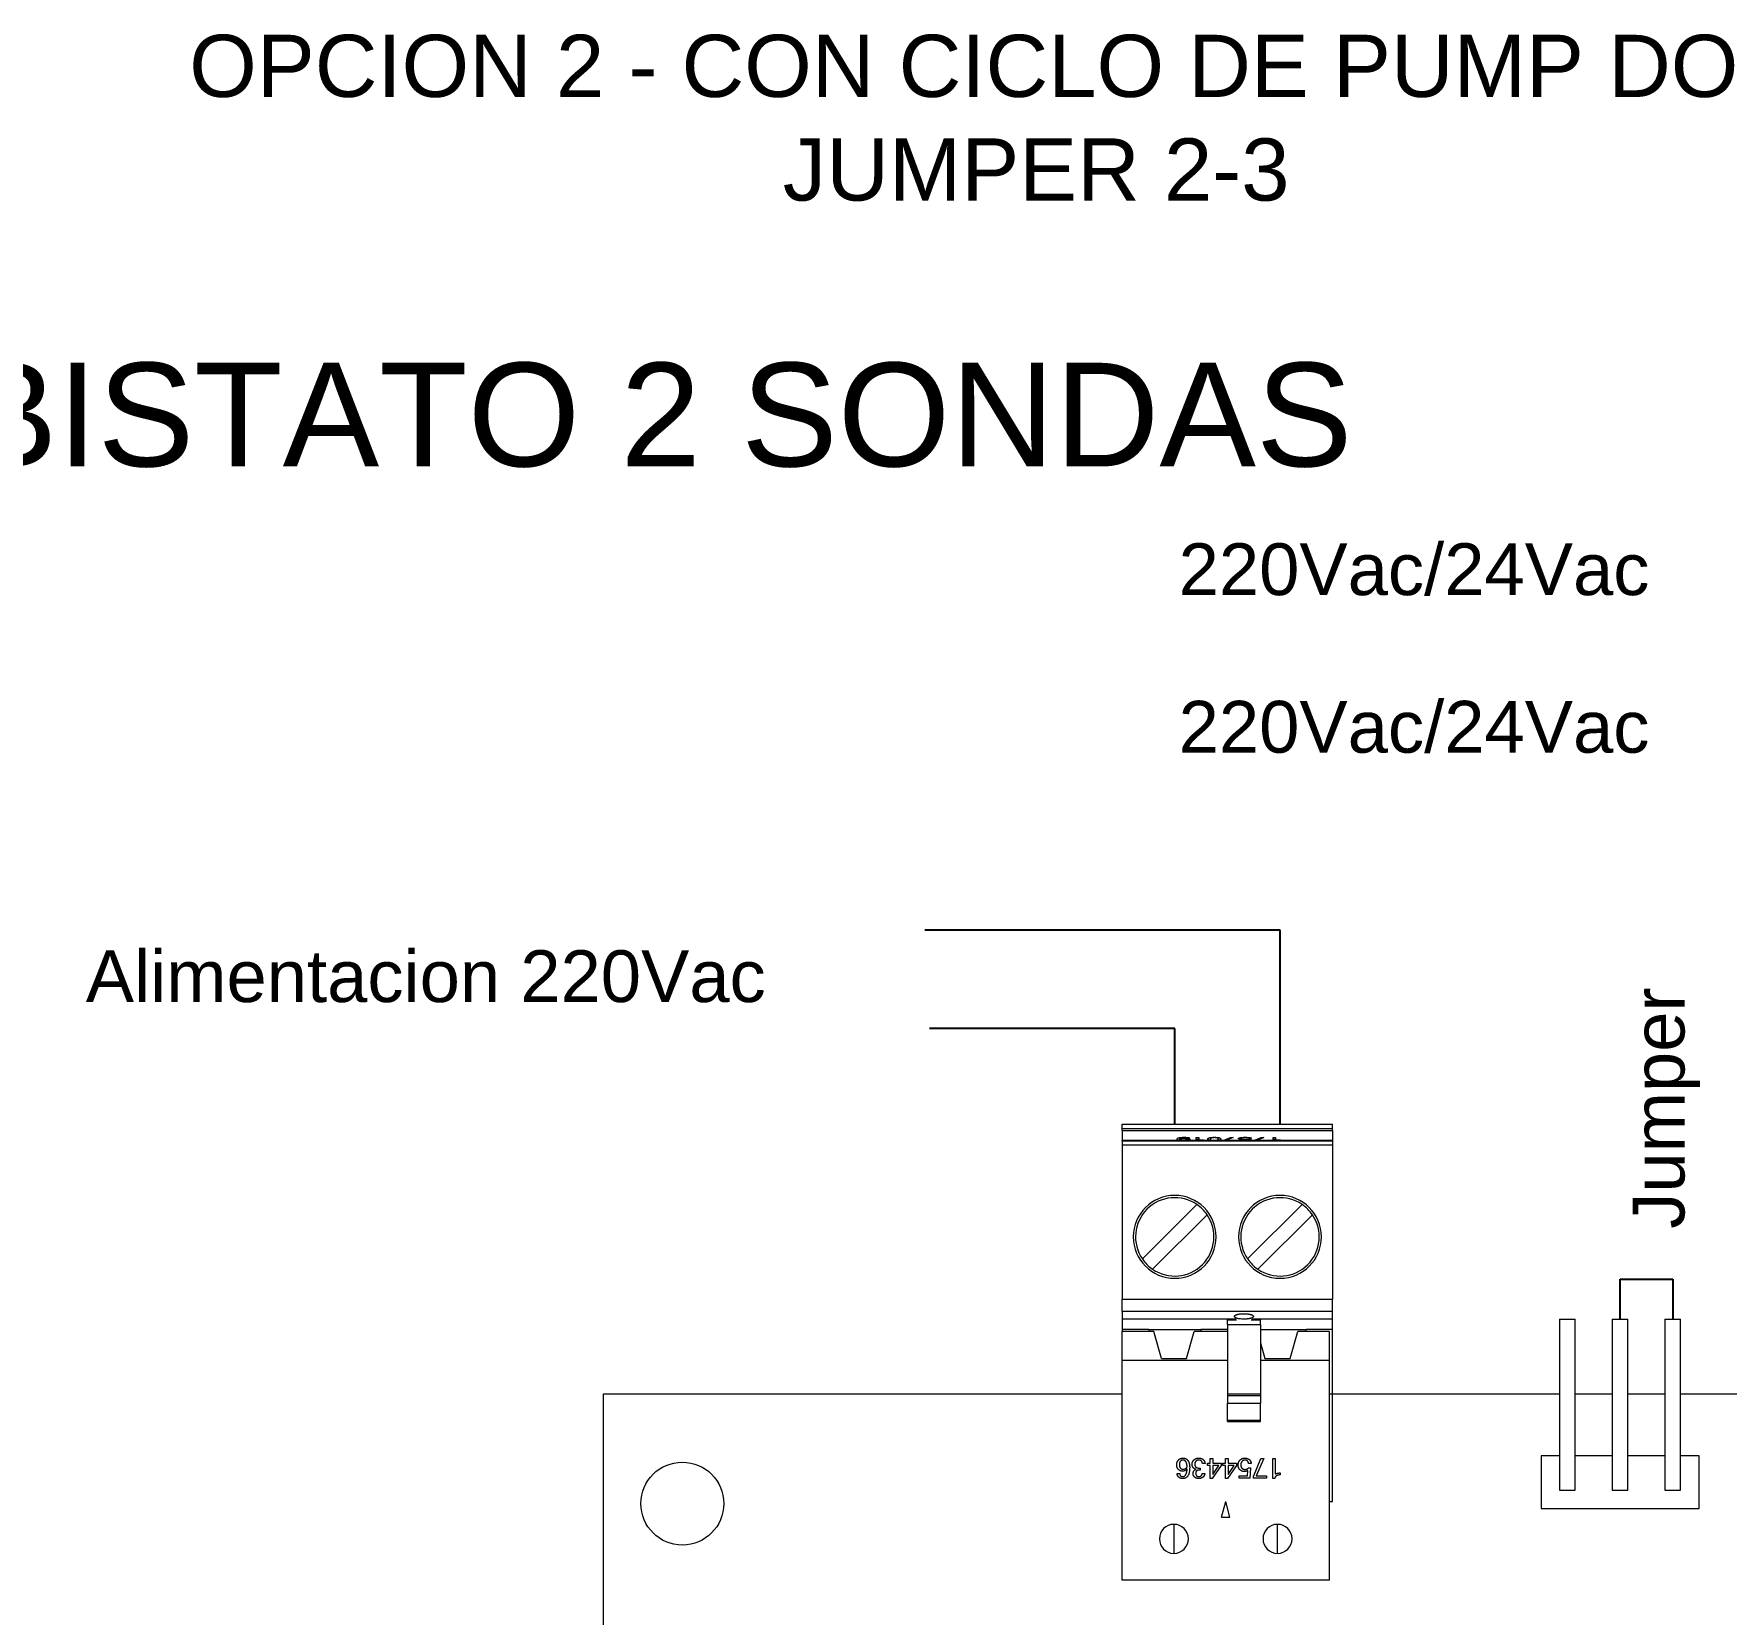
# Model space of a CAD drawing. Header units: millimetres. Extents: x -118 to 1430, y 370 to 1370.
# Drawn here: x 1227.2 to 1308.9, y 542.9 to 619.2 of the extents above; entities that cross this region are included whole.
import ezdxf

# ---------------------------------------------------------------- set-up
doc = ezdxf.new("R2010")
doc.units = ezdxf.units.MM
doc.layers.add('TANGENT EDGES', color=7, linetype='Continuous', lineweight=0)
doc.layers.add('VISIBLE', color=7, linetype='Continuous', lineweight=0)
doc.styles.get("Standard").update_dxf_attribs({"font": 'arial.ttf'})

msp = doc.modelspace()

# ---------------------------------------------------------------- linework, layer by layer
for p, q in [((1287.351, 575.943), (1270.208, 575.943)), ((1287.351, 566.57), (1287.351, 575.943)), ((1282.271, 571.196), (1270.444, 571.196)), ((1282.271, 566.57), (1282.271, 571.196)), ((1303.757, 557.171), (1303.757, 559.1)), ((1303.757, 559.1), (1306.297, 559.1)), ((1306.297, 559.1), (1306.297, 557.171))]:
    msp.add_line(p, q)
at = {"layer": 'TANGENT EDGES'}
for p, q in [((1279.731, 566.37), (1289.891, 566.37)), ((1282.723, 565.944), (1282.723, 565.927)), ((1282.727, 565.883), (1282.727, 565.866)), ((1282.905, 565.934), (1282.905, 565.903)), ((1282.929, 565.868), (1282.929, 565.79)), ((1284.18, 565.944), (1284.18, 565.927)), ((1285.435, 565.927), (1285.435, 565.846)), ((1285.529, 565.859), (1285.529, 565.835)), ((1285.671, 565.944), (1285.671, 565.927)), ((1285.674, 565.849), (1285.674, 565.831)), ((1285.878, 565.932), (1285.878, 565.898)), ((1279.731, 565.766), (1289.891, 565.766)), ((1289.891, 565.566), (1279.731, 565.566)), ((1282.565, 565.804), (1282.565, 565.79)), ((1282.837, 565.8), (1282.837, 565.79)), ((1284.043, 565.805), (1284.043, 565.79)), ((1284.317, 565.805), (1284.317, 565.79)), ((1279.731, 558.14), (1289.891, 558.14)), ((1284.811, 557.138), (1285.259, 557.138)), ((1285.963, 557.138), (1286.411, 557.138)), ((1284.811, 553.115), (1286.411, 553.115)), ((1284.811, 552.294), (1286.411, 552.294)), ((1282.231, 547.27), (1282.231, 545.87)), ((1287.231, 545.87), (1287.231, 547.27))]:
    msp.add_line(p, q, dxfattribs=at)
for centre, start, end in [((1282.231, 546.57), 90, 270), ((1282.231, 546.57), 270, 90), ((1287.231, 546.57), 90, 270), ((1287.231, 546.57), 270, 90)]:
    msp.add_arc(centre, 0.7, start, end, dxfattribs=at)
at = {"layer": 'VISIBLE'}
for p, q in [((1279.731, 566.37), (1279.731, 566.57)), ((1279.731, 566.57), (1289.891, 566.57)), ((1279.731, 566.27), (1279.731, 566.37)), ((1279.731, 566.27), (1279.731, 565.79)), ((1279.731, 566.27), (1289.891, 566.27)), ((1282.509, 565.848), (1282.509, 565.79)), ((1282.51, 565.865), (1282.51, 565.849)), ((1282.995, 565.903), (1282.868, 565.903)), ((1282.884, 565.828), (1282.884, 565.79)), ((1283.309, 565.79), (1283.309, 565.941)), ((1283.309, 565.941), (1283.431, 565.941)), ((1283.431, 565.843), (1283.309, 565.843)), ((1283.431, 565.941), (1283.431, 565.811)), ((1283.661, 565.819), (1283.661, 565.803)), ((1283.996, 565.858), (1283.996, 565.79)), ((1284.363, 565.858), (1284.363, 565.79)), ((1284.611, 565.79), (1284.958, 565.941)), ((1285.095, 565.941), (1284.739, 565.795)), ((1284.958, 565.941), (1284.958, 565.885)), ((1284.958, 565.941), (1285.095, 565.941)), ((1285.473, 565.887), (1285.473, 565.84)), ((1285.798, 565.795), (1285.819, 565.841)), ((1285.819, 565.841), (1285.819, 565.79)), ((1285.847, 565.863), (1285.847, 565.79)), ((1285.847, 565.863), (1285.944, 565.863)), ((1285.978, 565.898), (1285.851, 565.898)), ((1285.944, 565.863), (1285.91, 565.79)), ((1286.094, 565.79), (1286.441, 565.941)), ((1286.578, 565.941), (1286.222, 565.795)), ((1286.441, 565.941), (1286.441, 565.885)), ((1286.441, 565.941), (1286.578, 565.941)), ((1287.017, 565.941), (1287.14, 565.941)), ((1287.017, 565.79), (1287.017, 565.941)), ((1287.14, 565.843), (1287.017, 565.843)), ((1287.14, 565.941), (1287.14, 565.811)), ((1287.369, 565.819), (1287.369, 565.803)), ((1289.891, 566.37), (1289.891, 566.57)), ((1289.891, 566.27), (1289.891, 566.37)), ((1289.891, 566.27), (1289.891, 565.79)), ((1289.891, 565.79), (1279.731, 565.79)), ((1279.731, 565.766), (1279.731, 565.79)), ((1279.731, 565.766), (1279.731, 565.566)), ((1279.731, 565.566), (1279.731, 558.14)), ((1282.485, 565.79), (1282.471, 565.793)), ((1283.431, 565.811), (1283.431, 565.79)), ((1284.611, 565.79), (1284.611, 565.79)), ((1284.739, 565.795), (1284.739, 565.79)), ((1284.739, 565.795), (1285.228, 565.795)), ((1285.228, 565.795), (1285.228, 565.79)), ((1285.391, 565.79), (1285.391, 565.795)), ((1285.391, 565.795), (1285.798, 565.795)), ((1285.798, 565.795), (1285.798, 565.79)), ((1286.094, 565.79), (1286.094, 565.79)), ((1286.222, 565.795), (1286.712, 565.795)), ((1286.222, 565.795), (1286.222, 565.79)), ((1286.712, 565.795), (1286.712, 565.79)), ((1287.14, 565.811), (1287.14, 565.79)), ((1289.891, 565.766), (1289.891, 565.79)), ((1289.891, 565.766), (1289.891, 565.566)), ((1289.891, 565.566), (1289.891, 558.14)), ((1283.338, 562.702), (1280.709, 560.073)), ((1285.789, 560.073), (1288.418, 562.702)), ((1281.204, 559.578), (1283.833, 562.207)), ((1288.913, 562.207), (1286.284, 559.578)), ((1279.731, 557.54), (1279.731, 558.14)), ((1289.891, 557.54), (1289.891, 558.14)), ((1279.731, 557.54), (1279.731, 557.17)), ((1289.891, 557.54), (1279.731, 557.54)), ((1285.229, 557.17), (1279.731, 557.17)), ((1279.731, 557.17), (1279.731, 556.67)), ((1284.811, 557.17), (1284.811, 557.138)), ((1284.811, 556.913), (1284.811, 557.138)), ((1284.811, 556.913), (1284.811, 553.485)), ((1284.811, 556.913), (1286.411, 556.913)), ((1289.891, 557.17), (1285.992, 557.17)), ((1286.411, 557.17), (1286.411, 557.138)), ((1286.411, 556.913), (1286.411, 557.138)), ((1286.411, 556.913), (1286.411, 553.485)), ((1289.891, 557.17), (1289.891, 557.54)), ((1289.891, 556.67), (1289.891, 557.17)), ((1300.836, 557.171), (1301.598, 557.171)), ((1300.836, 557.171), (1300.836, 548.919)), ((1301.598, 548.919), (1301.598, 557.171)), ((1303.376, 557.171), (1304.138, 557.171)), ((1303.376, 557.171), (1303.376, 548.919)), ((1304.138, 548.919), (1304.138, 557.171)), ((1305.916, 557.171), (1305.916, 548.919)), ((1305.916, 557.171), (1306.678, 557.171)), ((1306.678, 548.919), (1306.678, 557.171)), ((1279.731, 556.67), (1279.731, 556.57)), ((1281.016, 556.67), (1279.731, 556.67)), ((1281.256, 556.57), (1279.731, 556.57)), ((1279.731, 555.196), (1279.731, 556.57)), ((1281.016, 556.67), (1283.526, 556.67)), ((1281.016, 556.67), (1281.016, 556.57)), ((1281.626, 555.27), (1281.256, 556.57)), ((1282.836, 555.27), (1283.206, 556.57)), ((1284.811, 556.57), (1283.206, 556.57)), ((1284.811, 556.67), (1283.526, 556.67)), ((1283.526, 556.67), (1283.526, 556.57)), ((1286.411, 556.67), (1288.606, 556.67)), ((1286.411, 556.025), (1286.626, 555.27)), ((1287.836, 555.27), (1288.206, 556.57)), ((1289.731, 556.57), (1288.206, 556.57)), ((1288.606, 556.57), (1288.606, 556.67)), ((1289.891, 556.67), (1288.606, 556.67)), ((1289.731, 555.196), (1289.731, 556.57)), ((1289.891, 548.37), (1289.891, 556.67)), ((1281.626, 555.27), (1282.836, 555.27)), ((1286.626, 555.27), (1287.836, 555.27)), ((1279.731, 555.196), (1284.811, 555.196)), ((1279.731, 553.57), (1279.731, 555.196)), ((1286.411, 555.196), (1289.731, 555.196)), ((1289.731, 553.57), (1289.731, 555.196)), ((1254.716, 553.57), (1279.731, 553.57)), ((1254.716, 553.57), (1279.731, 553.57)), ((1254.716, 466.97), (1254.716, 553.57)), ((1279.731, 544.57), (1279.731, 553.57)), ((1284.811, 553.57), (1286.411, 553.57)), ((1284.811, 553.485), (1284.811, 553.115)), ((1284.811, 553.485), (1286.411, 553.485)), ((1284.811, 552.294), (1284.811, 553.115)), ((1286.411, 553.485), (1286.411, 553.115)), ((1286.411, 552.294), (1286.411, 553.115)), ((1289.731, 553.57), (1300.836, 553.57)), ((1289.731, 544.57), (1289.731, 553.57)), ((1301.598, 553.57), (1303.376, 553.57)), ((1301.598, 553.57), (1303.376, 553.57)), ((1304.138, 553.57), (1305.916, 553.57)), ((1304.138, 553.57), (1305.916, 553.57)), ((1306.678, 553.57), (1324.978, 553.57)), ((1284.811, 552.23), (1284.811, 552.294)), ((1284.811, 552.23), (1286.411, 552.23)), ((1286.411, 552.23), (1286.411, 552.294)), ((1283.985, 550.451), (1284.108, 550.451)), ((1283.985, 550.223), (1283.985, 550.451)), ((1284.108, 550.451), (1284.108, 550.223)), ((1284.727, 550.223), (1284.727, 550.451)), ((1284.727, 550.451), (1284.85, 550.451)), ((1284.85, 550.451), (1284.85, 550.223)), ((1286.079, 549.582), (1286.427, 550.451)), ((1286.564, 550.451), (1286.208, 549.609)), ((1286.427, 550.451), (1286.564, 550.451)), ((1287.003, 549.48), (1287.003, 550.451)), ((1287.003, 550.451), (1287.125, 550.451)), ((1287.125, 550.451), (1287.125, 549.7)), ((1299.947, 550.57), (1299.947, 548.03)), ((1300.836, 550.57), (1299.947, 550.57)), ((1303.376, 550.57), (1301.598, 550.57)), ((1305.916, 550.57), (1304.138, 550.57)), ((1307.567, 550.57), (1306.678, 550.57)), ((1307.567, 548.03), (1307.567, 550.57)), ((1282.383, 549.717), (1282.51, 549.717)), ((1283.445, 549.985), (1283.492, 549.985)), ((1283.492, 549.89), (1283.464, 549.89)), ((1283.492, 549.985), (1283.492, 549.89)), ((1283.597, 549.728), (1283.723, 549.728)), ((1283.736, 550.199), (1283.609, 550.199)), ((1283.856, 550.223), (1283.985, 550.223)), ((1283.856, 550.115), (1283.856, 550.223)), ((1283.985, 550.115), (1283.856, 550.115)), ((1283.985, 549.484), (1283.985, 550.115)), ((1284.516, 550.115), (1284.081, 549.484)), ((1284.108, 550.223), (1284.516, 550.223)), ((1284.108, 549.677), (1284.401, 550.115)), ((1284.108, 550.115), (1284.108, 549.677)), ((1284.401, 550.115), (1284.108, 550.115)), ((1284.516, 550.223), (1284.516, 550.115)), ((1284.598, 550.223), (1284.727, 550.223)), ((1284.598, 550.115), (1284.598, 550.223)), ((1284.727, 550.115), (1284.598, 550.115)), ((1284.727, 549.484), (1284.727, 550.115)), ((1285.258, 550.115), (1284.823, 549.484)), ((1284.85, 550.223), (1285.258, 550.223)), ((1284.85, 550.115), (1284.85, 549.677)), ((1284.85, 549.677), (1285.143, 550.115)), ((1285.143, 550.115), (1284.85, 550.115)), ((1285.258, 550.223), (1285.258, 550.115)), ((1285.377, 549.496), (1285.377, 549.609)), ((1285.377, 549.609), (1285.784, 549.609)), ((1285.889, 549.496), (1285.377, 549.496)), ((1285.784, 549.609), (1285.805, 549.874)), ((1285.832, 550), (1285.929, 550)), ((1285.963, 550.2), (1285.836, 550.2)), ((1285.929, 550), (1285.889, 549.496)), ((1286.079, 549.496), (1286.079, 549.582)), ((1286.697, 549.496), (1286.079, 549.496)), ((1286.208, 549.609), (1286.697, 549.609)), ((1286.697, 549.609), (1286.697, 549.496)), ((1287.355, 549.749), (1287.355, 549.653)), ((1284.081, 549.484), (1283.985, 549.484)), ((1284.823, 549.484), (1284.727, 549.484)), ((1287.097, 549.48), (1287.003, 549.48)), ((1300.836, 548.919), (1301.598, 548.919)), ((1303.376, 548.919), (1304.138, 548.919)), ((1305.916, 548.919), (1306.678, 548.919)), ((1284.53, 547.62), (1284.731, 548.37)), ((1284.932, 547.62), (1284.731, 548.37)), ((1289.731, 548.37), (1289.891, 548.37)), ((1299.947, 548.03), (1307.567, 548.03)), ((1284.53, 547.62), (1284.932, 547.62)), ((1289.731, 544.57), (1279.731, 544.57))]:
    msp.add_line(p, q, dxfattribs=at)
msp.add_circle((1258.516, 548.27), 2, dxfattribs=at)
for centre, radius, start, end in [((1282.271, 561.14), 2, 90, 270), ((1282.271, 561.14), 1.891, 55.66345, 135), ((1282.271, 561.14), 2, 270, 90), ((1282.271, 561.14), 1.891, 34.33655, 55.66345), ((1287.351, 561.14), 2, 90, 270), ((1287.351, 561.14), 1.891, 55.66345, 135), ((1287.351, 561.14), 2, 270, 90), ((1287.351, 561.14), 1.891, 34.33655, 55.66345), ((1282.271, 561.14), 1.891, 135, 214.33655), ((1282.271, 561.14), 1.891, 315, 34.33655), ((1287.351, 561.14), 1.891, 135, 214.33655), ((1287.351, 561.14), 1.891, 315, 34.33655), ((1282.271, 561.14), 1.891, 214.33655, 235.66345), ((1282.271, 561.14), 1.891, 235.66345, 315), ((1287.351, 561.14), 1.891, 214.33655, 235.66345), ((1287.351, 561.14), 1.891, 235.66345, 315)]:
    msp.add_arc(centre, radius, start, end, dxfattribs=at)
for points in [[(1282.385, 565.853), (1282.385, 565.944), (1282.723, 565.944)], [(1282.471, 565.793), (1282.385, 565.814), (1282.385, 565.853)], [(1282.428, 565.807), (1282.457, 565.822), (1282.509, 565.831)], [(1282.706, 565.866), (1282.605, 565.866), (1282.509, 565.848)], [(1282.509, 565.848), (1282.511, 565.82), (1282.565, 565.804)], [(1282.574, 565.911), (1282.52, 565.895), (1282.51, 565.865)], [(1282.51, 565.865), (1282.604, 565.883), (1282.727, 565.883)], [(1282.716, 565.927), (1282.628, 565.927), (1282.574, 565.911)], [(1282.836, 565.855), (1282.787, 565.866), (1282.706, 565.866)], [(1282.868, 565.903), (1282.853, 565.927), (1282.716, 565.927)], [(1282.723, 565.944), (1282.83, 565.944), (1282.905, 565.934)], [(1282.727, 565.883), (1282.846, 565.883), (1282.929, 565.868)], [(1282.884, 565.828), (1282.884, 565.845), (1282.836, 565.855)], [(1282.837, 565.8), (1282.884, 565.811), (1282.884, 565.828)], [(1282.905, 565.934), (1282.979, 565.923), (1282.995, 565.903)], [(1282.929, 565.868), (1283.011, 565.853), (1283.011, 565.829)], [(1283.011, 565.829), (1283.011, 565.806), (1282.934, 565.79)], [(1283.431, 565.811), (1283.506, 565.819), (1283.661, 565.819)], [(1283.869, 565.858), (1283.869, 565.944), (1284.18, 565.944)], [(1283.962, 565.79), (1283.869, 565.811), (1283.869, 565.858)], [(1283.907, 565.809), (1283.938, 565.825), (1283.996, 565.834)], [(1284.043, 565.912), (1283.996, 565.897), (1283.996, 565.858)], [(1283.996, 565.858), (1283.996, 565.82), (1284.043, 565.805)], [(1284.18, 565.927), (1284.09, 565.927), (1284.043, 565.912)], [(1284.18, 565.944), (1284.49, 565.944), (1284.49, 565.858)], [(1284.317, 565.912), (1284.27, 565.927), (1284.18, 565.927)], [(1284.363, 565.858), (1284.363, 565.897), (1284.317, 565.912)], [(1284.317, 565.805), (1284.363, 565.82), (1284.363, 565.858)], [(1284.363, 565.834), (1284.421, 565.825), (1284.453, 565.809)], [(1284.49, 565.858), (1284.49, 565.811), (1284.397, 565.79)], [(1285.345, 565.885), (1285.345, 565.91), (1285.435, 565.927)], [(1285.434, 565.846), (1285.345, 565.86), (1285.345, 565.885)], [(1285.642, 565.831), (1285.523, 565.831), (1285.434, 565.846)], [(1285.435, 565.927), (1285.524, 565.944), (1285.671, 565.944)], [(1285.528, 565.916), (1285.473, 565.904), (1285.473, 565.887)], [(1285.473, 565.887), (1285.473, 565.869), (1285.529, 565.859)], [(1285.671, 565.927), (1285.583, 565.927), (1285.528, 565.916)], [(1285.529, 565.859), (1285.585, 565.849), (1285.674, 565.849)], [(1285.819, 565.841), (1285.748, 565.831), (1285.642, 565.831)], [(1285.671, 565.944), (1285.792, 565.944), (1285.878, 565.932)], [(1285.791, 565.92), (1285.741, 565.927), (1285.671, 565.927)], [(1285.674, 565.849), (1285.776, 565.849), (1285.847, 565.863)], [(1285.851, 565.898), (1285.841, 565.913), (1285.791, 565.92)], [(1285.878, 565.932), (1285.964, 565.921), (1285.978, 565.898)], [(1287.14, 565.811), (1287.214, 565.819), (1287.369, 565.819)], [(1282.565, 565.804), (1282.607, 565.793), (1282.669, 565.79)], [(1282.751, 565.79), (1282.802, 565.792), (1282.837, 565.8)], [(1283.661, 565.803), (1283.516, 565.803), (1283.451, 565.79)], [(1284.043, 565.805), (1284.078, 565.793), (1284.14, 565.79)], [(1284.22, 565.79), (1284.281, 565.793), (1284.317, 565.805)], [(1287.369, 565.803), (1287.225, 565.803), (1287.159, 565.79)], [(1282.367, 550.14), (1282.367, 550.276), (1282.449, 550.371)], [(1282.449, 550.371), (1282.531, 550.467), (1282.666, 550.467)], [(1282.542, 550.307), (1282.494, 550.243), (1282.494, 550.148)], [(1282.668, 550.371), (1282.589, 550.371), (1282.542, 550.307)], [(1282.666, 550.467), (1282.821, 550.467), (1282.907, 550.347)], [(1282.813, 550.283), (1282.759, 550.371), (1282.668, 550.371)], [(1282.907, 550.347), (1282.993, 550.228), (1282.993, 550.004)], [(1283.11, 550.169), (1283.11, 550.302), (1283.2, 550.384)], [(1283.2, 550.384), (1283.291, 550.467), (1283.425, 550.467)], [(1283.288, 550.315), (1283.237, 550.26), (1283.237, 550.172)], [(1283.425, 550.371), (1283.339, 550.371), (1283.288, 550.315)], [(1283.425, 550.467), (1283.56, 550.467), (1283.645, 550.393)], [(1283.561, 550.32), (1283.514, 550.371), (1283.425, 550.371)], [(1283.609, 550.199), (1283.609, 550.269), (1283.561, 550.32)], [(1283.645, 550.393), (1283.729, 550.32), (1283.736, 550.199)], [(1285.331, 550.126), (1285.331, 550.273), (1285.42, 550.37)], [(1285.42, 550.37), (1285.509, 550.467), (1285.657, 550.467)], [(1285.657, 550.371), (1285.568, 550.371), (1285.513, 550.303)], [(1285.657, 550.467), (1285.778, 550.467), (1285.864, 550.4)], [(1285.776, 550.329), (1285.726, 550.371), (1285.657, 550.371)], [(1285.836, 550.2), (1285.826, 550.287), (1285.776, 550.329)], [(1285.864, 550.4), (1285.95, 550.333), (1285.963, 550.2)], [(1282.449, 549.919), (1282.367, 550.006), (1282.367, 550.14)], [(1282.474, 549.54), (1282.399, 549.6), (1282.383, 549.717)], [(1282.652, 549.832), (1282.532, 549.832), (1282.449, 549.919)], [(1282.656, 549.48), (1282.548, 549.48), (1282.474, 549.54)], [(1282.494, 550.148), (1282.494, 550.052), (1282.543, 549.99)], [(1282.51, 549.717), (1282.526, 549.576), (1282.662, 549.576)], [(1282.543, 549.99), (1282.591, 549.928), (1282.672, 549.928)], [(1282.869, 549.935), (1282.774, 549.832), (1282.652, 549.832)], [(1282.993, 550.004), (1282.993, 549.48), (1282.656, 549.48)], [(1282.662, 549.576), (1282.75, 549.576), (1282.804, 549.669)], [(1282.672, 549.928), (1282.773, 549.928), (1282.869, 550.031)], [(1282.804, 549.669), (1282.859, 549.762), (1282.869, 549.935)], [(1282.869, 550.031), (1282.867, 550.195), (1282.813, 550.283)], [(1283.157, 550.015), (1283.11, 550.081), (1283.11, 550.169)], [(1283.292, 549.927), (1283.204, 549.949), (1283.157, 550.015)], [(1283.158, 549.728), (1283.158, 549.789), (1283.191, 549.843)], [(1283.234, 549.549), (1283.158, 549.619), (1283.158, 549.728)], [(1283.191, 549.843), (1283.224, 549.898), (1283.292, 549.927)], [(1283.437, 549.48), (1283.309, 549.48), (1283.234, 549.549)], [(1283.237, 550.172), (1283.237, 550.082), (1283.29, 550.034)], [(1283.464, 549.89), (1283.285, 549.89), (1283.285, 549.725)], [(1283.285, 549.725), (1283.285, 549.653), (1283.324, 549.614)], [(1283.29, 550.034), (1283.343, 549.985), (1283.445, 549.985)], [(1283.324, 549.614), (1283.363, 549.576), (1283.434, 549.576)], [(1283.434, 549.576), (1283.58, 549.576), (1283.597, 549.728)], [(1283.631, 549.543), (1283.552, 549.48), (1283.437, 549.48)], [(1283.723, 549.728), (1283.71, 549.607), (1283.631, 549.543)], [(1285.42, 549.902), (1285.331, 549.986), (1285.331, 550.126)], [(1285.627, 549.817), (1285.508, 549.817), (1285.42, 549.902)], [(1285.513, 550.303), (1285.458, 550.236), (1285.458, 550.138)], [(1285.458, 550.138), (1285.458, 550.037), (1285.514, 549.979)], [(1285.514, 549.979), (1285.57, 549.921), (1285.66, 549.921)], [(1285.805, 549.874), (1285.734, 549.817), (1285.627, 549.817)], [(1285.66, 549.921), (1285.762, 549.921), (1285.832, 550)], [(1287.355, 549.653), (1287.13, 549.653), (1287.097, 549.48)], [(1287.125, 549.7), (1287.2, 549.749), (1287.355, 549.749)]]:
    msp.add_open_spline(points, degree=2, dxfattribs=at)
for points, knots in [([(1285.156, 557.284), (1285.155, 557.289), (1285.153, 557.293), (1285.153, 557.297), (1285.152, 557.302), (1285.153, 557.307), (1285.154, 557.312), (1285.155, 557.317), (1285.158, 557.322), (1285.162, 557.328), (1285.165, 557.333), (1285.17, 557.338), (1285.175, 557.343)], [0.6597773, 0.6597773, 0.6597773, 0.6597773, 0.7028642, 0.7028642, 0.7028642, 0.7568669, 0.7568669, 0.7568669, 0.8111794, 0.8111794, 0.8111794, 0.8654371, 0.8654371, 0.8654371, 0.8654371]), ([(1285.611, 557.17), (1285.593, 557.17), (1285.575, 557.171), (1285.557, 557.171), (1285.539, 557.172), (1285.521, 557.173), (1285.504, 557.174), (1285.469, 557.176), (1285.435, 557.18), (1285.403, 557.185), (1285.371, 557.189), (1285.34, 557.195), (1285.313, 557.202), (1285.299, 557.205), (1285.286, 557.209), (1285.274, 557.212), (1285.262, 557.216), (1285.251, 557.22), (1285.24, 557.224), (1285.229, 557.229), (1285.22, 557.233), (1285.211, 557.237), (1285.202, 557.242), (1285.194, 557.247), (1285.187, 557.251), (1285.18, 557.256), (1285.174, 557.261), (1285.17, 557.266), (1285.165, 557.271), (1285.161, 557.276), (1285.158, 557.281), (1285.157, 557.282), (1285.157, 557.283), (1285.156, 557.284)], [0, 0, 0, 0, 0.054, 0.054, 0.054, 0.1081119, 0.1081119, 0.1081119, 0.2160335, 0.2160335, 0.2160335, 0.3239429, 0.3239429, 0.3239429, 0.3778641, 0.3778641, 0.3778641, 0.4319972, 0.4319972, 0.4319972, 0.4862463, 0.4862463, 0.4862463, 0.5402406, 0.5402406, 0.5402406, 0.5943776, 0.5943776, 0.5943776, 0.6487161, 0.6487161, 0.6487161, 0.6597773, 0.6597773, 0.6597773, 0.6597773]), ([(1285.175, 557.343), (1285.179, 557.346), (1285.183, 557.348), (1285.187, 557.351), (1285.191, 557.354), (1285.195, 557.357), (1285.2, 557.36), (1285.205, 557.363), (1285.21, 557.366), (1285.216, 557.368), (1285.221, 557.371), (1285.227, 557.374), (1285.234, 557.376), (1285.24, 557.379), (1285.246, 557.381), (1285.253, 557.384), (1285.26, 557.386), (1285.267, 557.389), (1285.275, 557.391), (1285.29, 557.395), (1285.305, 557.4), (1285.322, 557.404)], [0.8611269, 0.8611269, 0.8611269, 0.8611269, 0.8938324, 0.8938324, 0.8938324, 0.9265792, 0.9265792, 0.9265792, 0.959467, 0.959467, 0.959467, 0.9924119, 0.9924119, 0.9924119, 1.0253249, 1.0253249, 1.0253249, 1.0581198, 1.0581198, 1.0581198, 1.1235306, 1.1235306, 1.1235306, 1.1235306]), ([(1285.322, 557.404), (1285.333, 557.406), (1285.343, 557.408), (1285.354, 557.41), (1285.365, 557.412), (1285.376, 557.414), (1285.387, 557.416), (1285.398, 557.418), (1285.41, 557.42), (1285.422, 557.421), (1285.434, 557.423), (1285.446, 557.424), (1285.458, 557.425), (1285.47, 557.427), (1285.482, 557.428), (1285.495, 557.429), (1285.508, 557.43), (1285.52, 557.43), (1285.533, 557.431), (1285.546, 557.432), (1285.559, 557.432), (1285.572, 557.432), (1285.585, 557.433), (1285.598, 557.433), (1285.611, 557.433)], [1.1221288, 1.1221288, 1.1221288, 1.1221288, 1.1611473, 1.1611473, 1.1611473, 1.2000646, 1.2000646, 1.2000646, 1.2390162, 1.2390162, 1.2390162, 1.2780027, 1.2780027, 1.2780027, 1.316905, 1.316905, 1.316905, 1.3558904, 1.3558904, 1.3558904, 1.394915, 1.394915, 1.394915, 1.4338398, 1.4338398, 1.4338398, 1.4338398]), ([(1285.611, 557.433), (1285.623, 557.433), (1285.635, 557.433), (1285.646, 557.432), (1285.658, 557.432), (1285.67, 557.432), (1285.682, 557.431), (1285.694, 557.431), (1285.706, 557.43), (1285.717, 557.429), (1285.729, 557.428), (1285.741, 557.428), (1285.752, 557.426), (1285.763, 557.425), (1285.774, 557.424), (1285.786, 557.423), (1285.797, 557.422), (1285.807, 557.42), (1285.818, 557.419), (1285.829, 557.417), (1285.839, 557.415), (1285.849, 557.414), (1285.86, 557.412), (1285.869, 557.41), (1285.879, 557.408), (1285.889, 557.406), (1285.898, 557.404), (1285.907, 557.402), (1285.916, 557.399), (1285.925, 557.397), (1285.934, 557.395), (1285.942, 557.392), (1285.95, 557.39), (1285.958, 557.387), (1285.966, 557.385), (1285.973, 557.382), (1285.981, 557.379), (1285.988, 557.376), (1285.994, 557.373), (1286.001, 557.371), (1286.007, 557.368), (1286.013, 557.365), (1286.018, 557.362), (1286.024, 557.358), (1286.029, 557.355), (1286.033, 557.352), (1286.038, 557.349), (1286.042, 557.346), (1286.046, 557.343)], [1.4329539, 1.4329539, 1.4329539, 1.4329539, 1.4688088, 1.4688088, 1.4688088, 1.5047575, 1.5047575, 1.5047575, 1.5406875, 1.5406875, 1.5406875, 1.5764951, 1.5764951, 1.5764951, 1.6123262, 1.6123262, 1.6123262, 1.6481983, 1.6481983, 1.6481983, 1.6840015, 1.6840015, 1.6840015, 1.7198212, 1.7198212, 1.7198212, 1.7556962, 1.7556962, 1.7556962, 1.7915158, 1.7915158, 1.7915158, 1.827353, 1.827353, 1.827353, 1.8633412, 1.8633412, 1.8633412, 1.899371, 1.899371, 1.899371, 1.9353274, 1.9353274, 1.9353274, 1.9711343, 1.9711343, 1.9711343, 2.0070686, 2.0070686, 2.0070686, 2.0070686]), ([(1286.065, 557.284), (1286.064, 557.283), (1286.064, 557.282), (1286.063, 557.281), (1286.061, 557.276), (1286.057, 557.271), (1286.052, 557.266), (1286.047, 557.261), (1286.041, 557.256), (1286.034, 557.251), (1286.027, 557.247), (1286.019, 557.242), (1286.011, 557.237), (1286.002, 557.233), (1285.992, 557.229), (1285.981, 557.224), (1285.971, 557.22), (1285.959, 557.216), (1285.947, 557.212), (1285.935, 557.209), (1285.922, 557.205), (1285.908, 557.202), (1285.894, 557.198), (1285.88, 557.195), (1285.865, 557.192), (1285.858, 557.191), (1285.85, 557.19), (1285.842, 557.188), (1285.835, 557.187), (1285.827, 557.186), (1285.819, 557.185), (1285.803, 557.182), (1285.786, 557.18), (1285.769, 557.178), (1285.761, 557.177), (1285.752, 557.177), (1285.744, 557.176), (1285.735, 557.175), (1285.726, 557.174), (1285.718, 557.174), (1285.7, 557.173), (1285.682, 557.172), (1285.664, 557.171), (1285.647, 557.171), (1285.629, 557.17), (1285.611, 557.17)], [2.2105486, 2.2105486, 2.2105486, 2.2105486, 2.2216247, 2.2216247, 2.2216247, 2.2759317, 2.2759317, 2.2759317, 2.3299268, 2.3299268, 2.3299268, 2.3840773, 2.3840773, 2.3840773, 2.4384124, 2.4384124, 2.4384124, 2.4925399, 2.4925399, 2.4925399, 2.5464815, 2.5464815, 2.5464815, 2.6005234, 2.6005234, 2.6005234, 2.6274693, 2.6274693, 2.6274693, 2.6544262, 2.6544262, 2.6544262, 2.70843, 2.70843, 2.70843, 2.7353823, 2.7353823, 2.7353823, 2.7623324, 2.7623324, 2.7623324, 2.816373, 2.816373, 2.816373, 2.8702953, 2.8702953, 2.8702953, 2.8702953]), ([(1286.046, 557.343), (1286.052, 557.338), (1286.056, 557.333), (1286.06, 557.328), (1286.063, 557.322), (1286.066, 557.317), (1286.067, 557.312), (1286.07, 557.303), (1286.069, 557.294), (1286.065, 557.284)], [2.0048581, 2.0048581, 2.0048581, 2.0048581, 2.0591781, 2.0591781, 2.0591781, 2.1134097, 2.1134097, 2.1134097, 2.2105486, 2.2105486, 2.2105486, 2.2105486])]:
    msp.add_open_spline(points, degree=3, knots=knots, dxfattribs=at)

# ---------------------------------------------------------------- texts
for s, width, insert, char_height, attachment_point in [('OPCION 2 - CON CICLO DE PUMP DOWN\\PJUMPER 2-3', 161.22937, (1275.586, 615.117), 3, 5), ('CONTROL SC20 {\\fArial|b0|i0|c177|p34;+ }  COMBISTATO 2{\\fArial|b0|i0|c177|p34; }SONDAS', 223.92467, (1142.017, 603.315), 5, 1), ('220Vac/24Vac', 26.81393, (1282.46, 594.603), 2.5, 1), ('220Vac/24Vac', 26.81393, (1282.46, 587), 2.5, 1), ('Alimentacion 220Vac', 58.21415, (1229.734, 574.968), 2.5, 1)]:
    msp.add_mtext_dynamic_manual_height_columns(s, width=width, gutter_width=12.5, heights=[0], dxfattribs=dict(insert=insert, char_height=char_height, attachment_point=attachment_point))
at = {"insert": (1304.367, 561.531), "char_height": 2.5, "attachment_point": 1, "rotation": 90}
msp.add_mtext_dynamic_manual_height_columns('Jumper', width=26.81393, gutter_width=12.5, heights=[0], dxfattribs=at)

doc.saveas('drawing.dxf')
